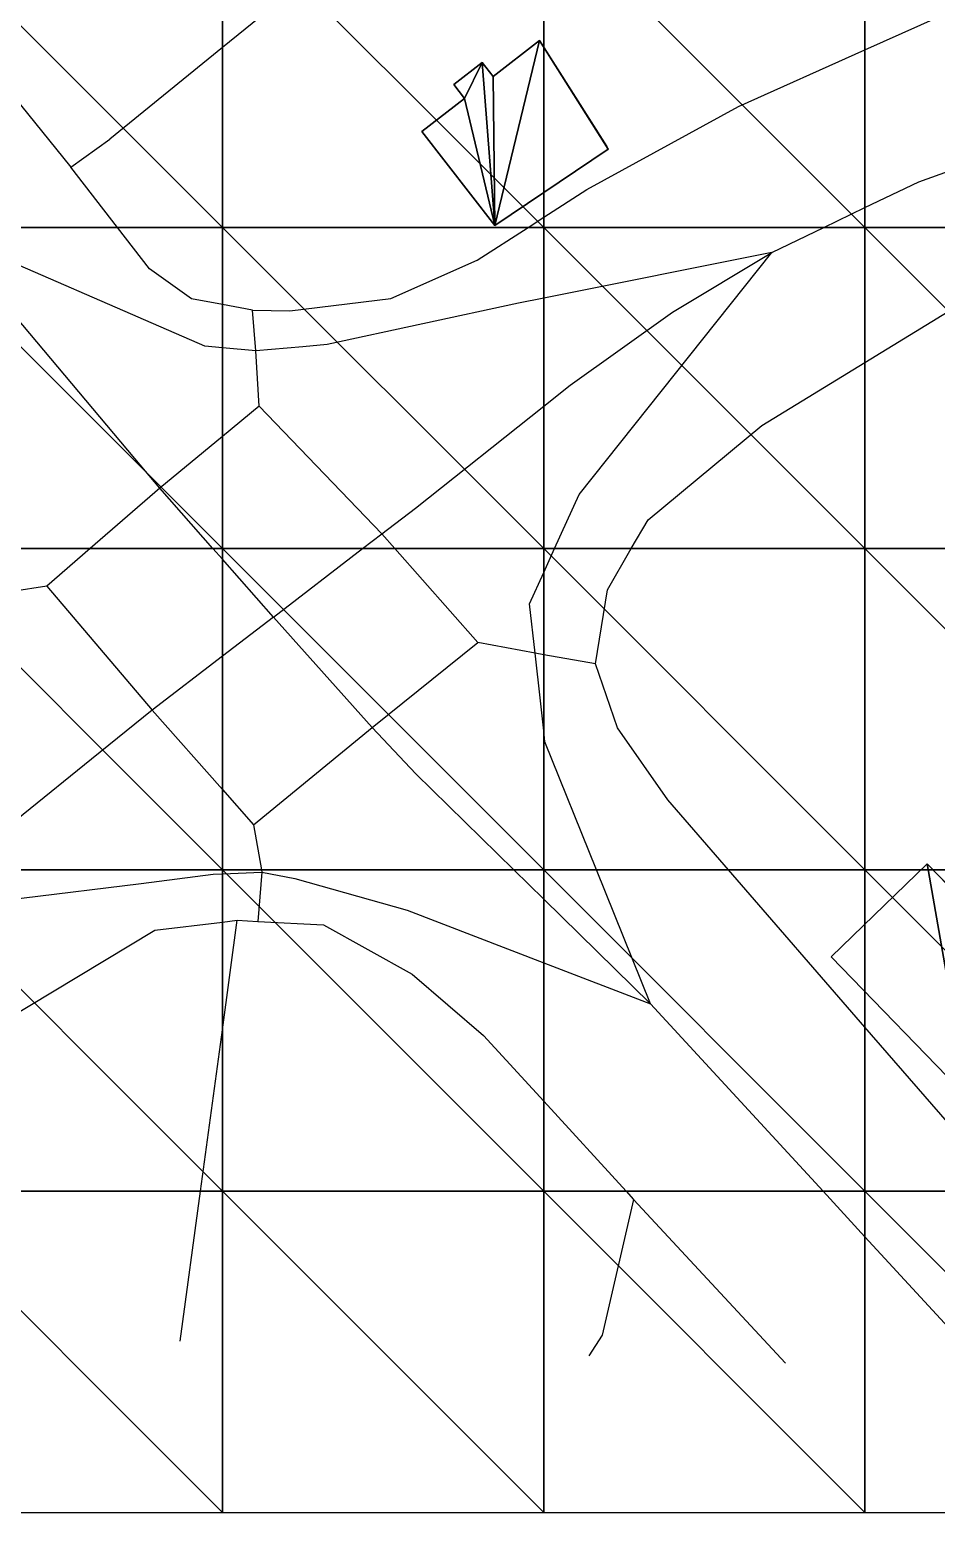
# Model space of a CAD drawing. Extents: x 0 to 812, y 0 to 720.
# Drawn here: x 342 to 426.7, y 0 to 138.5 of the extents above; entities that cross this region are included whole.
import ezdxf

# ---------------------------------------------------------------- set-up
doc = ezdxf.new("R2010")
doc.units = 0
doc.header["$LTSCALE"] = 0.0254
doc.layers.get('0').update_dxf_attribs({"color": 13, "linetype": 'CONTINUOUS'})
for name, color, linetype in [('BUILDINGS', 250, 'CONTINUOUS'), ('MAJOR_ROADS', 250, 'CONTINUOUS'), ('MINOR_ROADS', 250, 'CONTINUOUS'), ('PATHS', 250, 'CONTINUOUS'), ('TOPOGRAPHY', 250, 'CONTINUOUS')]:
    doc.layers.add(name, color=color, linetype=linetype)

# ---------------------------------------------------------------- blocks, each defined once
blk = doc.blocks.new('GROUP12')
at = {"color": 0}
blk.add_polyline3d([(399.97, 47.49, 5.5), (416.08, 30, 6.12), (420, 25.74, 6.28), (431.5, 13.25, 6.75)], dxfattribs=at)
blk = doc.blocks.new('GROUP19')
at = {"color": 0}
blk.add_polyline3d([(366.3, 112.19, 4.42), (375.74, 113.34, 4.41), (383.8, 116.94, 4.4), (388.54, 120, 4.38), (390, 120.94, 4.38), (394.02, 123.54, 4.43), (408.19, 131.27, 4.57), (420, 136.58, 4.68), (432.46, 142.18, 4.75), (450, 147.49, 4.81), (457.18, 149.66, 4.75), (458.16, 150, 4.74), (480, 157.61, 4.7), (489.84, 161.04, 4.64), (510, 169.57, 4.65), (517.86, 172.89, 4.71), (533.51, 180, 4.91), (540, 182.95, 5.06), (550.87, 187.89, 5.31), (563.33, 194.47, 5.6), (570, 198.15, 5.74), (573.67, 200.17, 5.82)], dxfattribs=at)
blk = doc.blocks.new('GROUP40')
at = {"color": 0}
for p, q in [((425.8, 60.57, 20.48), (416.83, 51.87, 20.48)), ((416.83, 51.87, 5.48), (425.8, 60.57, 5.48)), ((425.8, 60.57, 20.48), (416.83, 51.87, 20.48)), ((416.83, 51.87, 5.48), (425.8, 60.57, 5.48)), ((438.61, 47.37, 20.48), (425.8, 60.57, 20.48)), ((425.8, 60.57, 5.48), (438.61, 47.37, 5.48)), ((438.61, 47.37, 20.48), (425.8, 60.57, 20.48)), ((425.8, 60.57, 5.48), (438.61, 47.37, 5.48)), ((425.8, 60.57, 5.48), (425.8, 60.57, 20.48)), ((425.8, 60.57, 5.48), (425.8, 60.57, 20.48)), ((416.83, 51.87, 20.48), (429.64, 38.67, 20.48)), ((429.64, 38.67, 5.48), (416.83, 51.87, 5.48)), ((416.83, 51.87, 5.48), (416.83, 51.87, 20.48)), ((416.83, 51.87, 20.48), (429.64, 38.67, 20.48)), ((416.83, 51.87, 5.48), (416.83, 51.87, 20.48)), ((429.64, 38.67, 5.48), (416.83, 51.87, 5.48)), ((429.64, 38.67, 20.48), (438.61, 47.37, 20.48)), ((438.61, 47.37, 5.48), (429.64, 38.67, 5.48)), ((429.64, 38.67, 20.48), (438.61, 47.37, 20.48)), ((438.61, 47.37, 5.48), (429.64, 38.67, 5.48)), ((438.61, 47.37, 5.48), (438.61, 47.37, 20.48)), ((438.61, 47.37, 5.48), (438.61, 47.37, 20.48)), ((429.64, 38.67, 20.48), (429.64, 38.67, 5.48)), ((429.64, 38.67, 20.48), (429.64, 38.67, 5.48))]:
    blk.add_line(p, q, dxfattribs=at)
mesh = blk.add_polyface(dxfattribs=at)
corners = [(429.64, 38.67, 20.48), (425.8, 60.57, 20.48), (416.83, 51.87, 20.48), (438.61, 47.37, 20.48)]
mesh.append_faces([[corners[k] for k in face] for face in [(0, 1, 2), (1, 0, 3)]], dxfattribs={"vtx0": -1, "color": 0})
mesh = blk.add_polyface(dxfattribs=at)
corners = [(425.8, 60.57, 5.48), (429.64, 38.67, 5.48), (416.83, 51.87, 5.48), (438.61, 47.37, 5.48)]
mesh.append_faces([[corners[k] for k in face] for face in [(0, 1, 2), (1, 0, 3)]], dxfattribs={"vtx0": -1, "color": 0})
mesh = blk.add_polyface(dxfattribs=at)
corners = [(416.83, 51.87, 20.48), (425.8, 60.57, 5.48), (416.83, 51.87, 5.48), (425.8, 60.57, 20.48)]
mesh.append_faces([[corners[k] for k in face] for face in [(0, 1, 2), (1, 0, 3)]], dxfattribs={"vtx0": -1, "color": 0})
mesh = blk.add_polyface(dxfattribs=at)
corners = [(425.8, 60.57, 5.48), (438.61, 47.37, 20.48), (438.61, 47.37, 5.48), (425.8, 60.57, 20.48)]
mesh.append_faces([[corners[k] for k in face] for face in [(0, 1, 2), (1, 0, 3)]], dxfattribs={"vtx0": -1, "color": 0})
mesh = blk.add_polyface(dxfattribs=at)
corners = [(416.83, 51.87, 20.48), (429.64, 38.67, 5.48), (429.64, 38.67, 20.48), (416.83, 51.87, 5.48)]
mesh.append_faces([[corners[k] for k in face] for face in [(0, 1, 2), (1, 0, 3)]], dxfattribs={"vtx0": -1, "color": 0})
mesh = blk.add_polyface(dxfattribs=at)
corners = [(438.61, 47.37, 20.48), (429.64, 38.67, 5.48), (438.61, 47.37, 5.48), (429.64, 38.67, 20.48)]
mesh.append_faces([[corners[k] for k in face] for face in [(0, 1, 2), (1, 0, 3)]], dxfattribs={"vtx0": -1, "color": 0})
blk = doc.blocks.new('GROUP54')
at = {"color": 0}
blk.add_polyline3d([(363.42, 103.3, 4.46), (360, 100.47, 4.48), (354.16, 95.63, 4.58), (347.66, 90, 4.68), (343.62, 86.49, 4.78)], dxfattribs=at)
blk = doc.blocks.new('GROUP57')
at = {"color": 0}
blk.add_polyline3d([(364.76, 83.6, 4.63), (373.09, 90, 4.53), (374.88, 91.37, 4.52), (378.04, 93.78, 4.51), (390, 103.29, 4.47), (392.47, 105.26, 4.48), (402.04, 112.07, 4.53), (411.29, 117.66, 4.59)], dxfattribs=at)
blk = doc.blocks.new('GROUP59')
at = {"color": 0}
blk.add_polyline3d([(411.29, 117.66, 4.59), (390, 113.4, 4.41), (387.65, 112.93, 4.42), (369.78, 109.06, 4.43), (367.5, 108.85, 4.43), (363.11, 108.46, 4.44), (360, 108.74, 4.43), (358.35, 108.9, 4.46), (334.14, 119.42, 4.82)], dxfattribs=at)
blk = doc.blocks.new('GROUP70')
at = {"color": 0}
blk.add_polyline3d([(343.62, 86.49, 4.78), (353.44, 74.91, 4.84), (360, 67.5, 4.88), (362.92, 64.21, 4.94), (374, 73.28, 4.81), (383.85, 81.23, 4.69)], dxfattribs=at)
blk = doc.blocks.new('GROUP74')
at = {"color": 0}
blk.add_polyline3d([(363.42, 103.3, 4.46), (363.11, 108.46, 4.44), (362.82, 112.27, 4.42), (366.3, 112.19, 4.42)], dxfattribs=at)
blk = doc.blocks.new('GROUP75')
at = {"color": 0}
blk.add_polyline3d([(447.84, 12.66, 6.99), (433.15, 30, 6.34), (427.69, 36.44, 6.11), (420, 45.31, 5.8), (407.26, 60, 5.29), (401.58, 66.55, 5.09), (396.88, 73.26, 4.91), (394.84, 79.23, 4.78), (395.95, 86.15, 4.67), (398.18, 90, 4.62), (399.74, 92.68, 4.62), (410.38, 101.5, 4.67), (420, 107.39, 4.73), (431.94, 114.7, 4.78), (449.11, 120, 4.85), (450, 120.28, 4.85), (471.3, 126.85, 4.7), (480, 130.37, 4.63), (507.74, 141.6, 4.1)], dxfattribs=at)
blk = doc.blocks.new('GROUP78')
at = {"color": 0}
blk.add_polyline3d([(364.76, 83.6, 4.63), (374, 73.28, 4.81), (378.07, 68.98, 4.89), (387.22, 60, 5.07), (390, 57.27, 5.14), (399.97, 47.49, 5.5)], dxfattribs=at)
blk = doc.blocks.new('GROUP84')
at = {"color": 0}
blk.add_polyline3d([(398.4, 29.22, 5.92), (395.45, 16.54, 6.2), (394.21, 14.61, 6.23)], dxfattribs=at)
blk = doc.blocks.new('GROUP97')
at = {"color": 0}
blk.add_polyline3d([(356.05, 15.99, 6.03), (357.95, 30, 5.7), (360, 45.07, 5.34), (361.39, 55.29, 5.11)], dxfattribs=at)
blk = doc.blocks.new('GROUP160')
at = {"color": 0}
for p, q in [((389.62, 137.46, 19.38), (385.27, 134.09, 19.38)), ((385.27, 134.09, 4.38), (389.62, 137.46, 4.38)), ((389.62, 137.46, 19.38), (385.27, 134.09, 19.38)), ((385.27, 134.09, 4.38), (389.62, 137.46, 4.38)), ((395.89, 127.54, 19.38), (389.62, 137.46, 19.38)), ((389.62, 137.46, 4.38), (395.89, 127.54, 4.38)), ((395.89, 127.54, 19.38), (389.62, 137.46, 19.38)), ((389.62, 137.46, 4.38), (395.89, 127.54, 4.38)), ((389.62, 137.46, 4.38), (389.62, 137.46, 19.38)), ((389.62, 137.46, 4.38), (389.62, 137.46, 19.38)), ((384.25, 135.4, 19.38), (381.6, 133.35, 19.38)), ((381.6, 133.35, 4.38), (384.25, 135.4, 4.38)), ((384.25, 135.4, 19.38), (381.6, 133.35, 19.38)), ((381.6, 133.35, 4.38), (384.25, 135.4, 4.38)), ((385.27, 134.09, 19.38), (384.25, 135.4, 19.38)), ((384.25, 135.4, 4.38), (385.27, 134.09, 4.38)), ((385.27, 134.09, 19.38), (384.25, 135.4, 19.38)), ((384.25, 135.4, 4.38), (385.27, 134.09, 4.38)), ((384.25, 135.4, 4.38), (384.25, 135.4, 19.38)), ((384.25, 135.4, 4.38), (384.25, 135.4, 19.38)), ((381.6, 133.35, 19.38), (382.61, 132.03, 19.38)), ((382.61, 132.03, 4.38), (381.6, 133.35, 4.38)), ((381.6, 133.35, 4.38), (381.6, 133.35, 19.38)), ((381.6, 133.35, 19.38), (382.61, 132.03, 19.38)), ((381.6, 133.35, 4.38), (381.6, 133.35, 19.38)), ((382.61, 132.03, 4.38), (381.6, 133.35, 4.38)), ((385.27, 134.09, 4.38), (385.27, 134.09, 19.38)), ((385.27, 134.09, 4.38), (385.27, 134.09, 19.38)), ((382.61, 132.03, 19.38), (378.61, 128.94, 19.38)), ((378.61, 128.94, 4.38), (382.61, 132.03, 4.38)), ((382.61, 132.03, 19.38), (378.61, 128.94, 19.38)), ((378.61, 128.94, 4.38), (382.61, 132.03, 4.38)), ((382.61, 132.03, 4.38), (382.61, 132.03, 19.38)), ((382.61, 132.03, 4.38), (382.61, 132.03, 19.38)), ((378.61, 128.94, 19.38), (385.43, 120.16, 19.38)), ((385.43, 120.16, 4.38), (378.61, 128.94, 4.38)), ((378.61, 128.94, 4.38), (378.61, 128.94, 19.38)), ((378.61, 128.94, 19.38), (385.43, 120.16, 19.38)), ((378.61, 128.94, 4.38), (378.61, 128.94, 19.38)), ((385.43, 120.16, 4.38), (378.61, 128.94, 4.38)), ((396.03, 127.31, 19.38), (395.89, 127.54, 19.38)), ((395.89, 127.54, 4.38), (396.03, 127.31, 4.38)), ((396.03, 127.31, 19.38), (395.89, 127.54, 19.38)), ((395.89, 127.54, 4.38), (396.03, 127.31, 4.38)), ((395.89, 127.54, 4.38), (395.89, 127.54, 19.38)), ((395.89, 127.54, 4.38), (395.89, 127.54, 19.38)), ((385.43, 120.16, 19.38), (396.03, 127.31, 19.38)), ((396.03, 127.31, 4.38), (385.43, 120.16, 4.38)), ((385.43, 120.16, 19.38), (396.03, 127.31, 19.38)), ((396.03, 127.31, 4.38), (385.43, 120.16, 4.38)), ((396.03, 127.31, 4.38), (396.03, 127.31, 19.38)), ((396.03, 127.31, 4.38), (396.03, 127.31, 19.38)), ((385.43, 120.16, 19.38), (385.43, 120.16, 4.38)), ((385.43, 120.16, 19.38), (385.43, 120.16, 4.38))]:
    blk.add_line(p, q, dxfattribs=at)
mesh = blk.add_polyface(dxfattribs=at)
corners = [(385.43, 120.16, 19.38), (382.61, 132.03, 19.38), (378.61, 128.94, 19.38), (384.25, 135.4, 19.38), (385.27, 134.09, 19.38), (389.62, 137.46, 19.38), (396.03, 127.31, 19.38), (395.89, 127.54, 19.38), (381.6, 133.35, 19.38)]
mesh.append_faces([[corners[k] for k in face] for face in [(0, 1, 2), (5, 6, 7)]], dxfattribs={"vtx0": -1, "color": 0})
mesh.append_faces([[corners[k] for k in face] for face in [(3, 0, 4), (4, 0, 5)]], dxfattribs={"vtx0": -1, "vtx1": -1, "color": 0})
mesh.append_faces([[corners[k] for k in face] for face in [(1, 0, 3)]], dxfattribs={"vtx0": -1, "vtx1": -1, "vtx2": -1, "color": 0})
mesh.append_faces([[corners[k] for k in face] for face in [(5, 0, 6)]], dxfattribs={"vtx0": -1, "vtx2": -1, "color": 0})
mesh.append_faces([[corners[k] for k in face] for face in [(3, 8, 1)]], dxfattribs={"vtx2": -1, "color": 0})
mesh = blk.add_polyface(dxfattribs=at)
corners = [(384.25, 135.4, 4.38), (382.61, 132.03, 4.38), (381.6, 133.35, 4.38), (385.43, 120.16, 4.38), (378.61, 128.94, 4.38), (385.27, 134.09, 4.38), (389.62, 137.46, 4.38), (396.03, 127.31, 4.38), (395.89, 127.54, 4.38)]
mesh.append_faces([[corners[k] for k in face] for face in [(0, 1, 2), (1, 3, 4), (7, 6, 8)]], dxfattribs={"vtx0": -1, "color": 0})
mesh.append_faces([[corners[k] for k in face] for face in [(3, 6, 7)]], dxfattribs={"vtx0": -1, "vtx1": -1, "color": 0})
mesh.append_faces([[corners[k] for k in face] for face in [(3, 1, 0)]], dxfattribs={"vtx0": -1, "vtx1": -1, "vtx2": -1, "color": 0})
mesh.append_faces([[corners[k] for k in face] for face in [(3, 0, 5), (3, 5, 6)]], dxfattribs={"vtx0": -1, "vtx2": -1, "color": 0})
mesh = blk.add_polyface(dxfattribs=at)
corners = [(385.27, 134.09, 19.38), (389.62, 137.46, 4.38), (385.27, 134.09, 4.38), (389.62, 137.46, 19.38)]
mesh.append_faces([[corners[k] for k in face] for face in [(0, 1, 2), (1, 0, 3)]], dxfattribs={"vtx0": -1, "color": 0})
mesh = blk.add_polyface(dxfattribs=at)
corners = [(389.62, 137.46, 4.38), (395.89, 127.54, 19.38), (395.89, 127.54, 4.38), (389.62, 137.46, 19.38)]
mesh.append_faces([[corners[k] for k in face] for face in [(0, 1, 2), (1, 0, 3)]], dxfattribs={"vtx0": -1, "color": 0})
mesh = blk.add_polyface(dxfattribs=at)
corners = [(381.6, 133.35, 19.38), (384.25, 135.4, 4.38), (381.6, 133.35, 4.38), (384.25, 135.4, 19.38)]
mesh.append_faces([[corners[k] for k in face] for face in [(0, 1, 2), (1, 0, 3)]], dxfattribs={"vtx0": -1, "color": 0})
mesh = blk.add_polyface(dxfattribs=at)
corners = [(384.25, 135.4, 4.38), (385.27, 134.09, 19.38), (385.27, 134.09, 4.38), (384.25, 135.4, 19.38)]
mesh.append_faces([[corners[k] for k in face] for face in [(0, 1, 2), (1, 0, 3)]], dxfattribs={"vtx0": -1, "color": 0})
mesh = blk.add_polyface(dxfattribs=at)
corners = [(381.6, 133.35, 19.38), (382.61, 132.03, 4.38), (382.61, 132.03, 19.38), (381.6, 133.35, 4.38)]
mesh.append_faces([[corners[k] for k in face] for face in [(0, 1, 2), (1, 0, 3)]], dxfattribs={"vtx0": -1, "color": 0})
mesh = blk.add_polyface(dxfattribs=at)
corners = [(378.61, 128.94, 19.38), (382.61, 132.03, 4.38), (378.61, 128.94, 4.38), (382.61, 132.03, 19.38)]
mesh.append_faces([[corners[k] for k in face] for face in [(0, 1, 2), (1, 0, 3)]], dxfattribs={"vtx0": -1, "color": 0})
mesh = blk.add_polyface(dxfattribs=at)
corners = [(378.61, 128.94, 19.38), (385.43, 120.16, 4.38), (385.43, 120.16, 19.38), (378.61, 128.94, 4.38)]
mesh.append_faces([[corners[k] for k in face] for face in [(0, 1, 2), (1, 0, 3)]], dxfattribs={"vtx0": -1, "color": 0})
mesh = blk.add_polyface(dxfattribs=at)
corners = [(395.89, 127.54, 4.38), (396.03, 127.31, 19.38), (396.03, 127.31, 4.38), (395.89, 127.54, 19.38)]
mesh.append_faces([[corners[k] for k in face] for face in [(0, 1, 2), (1, 0, 3)]], dxfattribs={"vtx0": -1, "color": 0})
mesh = blk.add_polyface(dxfattribs=at)
corners = [(396.03, 127.31, 19.38), (385.43, 120.16, 4.38), (396.03, 127.31, 4.38), (385.43, 120.16, 19.38)]
mesh.append_faces([[corners[k] for k in face] for face in [(0, 1, 2), (1, 0, 3)]], dxfattribs={"vtx0": -1, "color": 0})
blk = doc.blocks.new('GROUP183')
at = {"color": 0}
blk.add_polyline3d([(426.18, 190.45, 5.3), (420, 185.45, 5.14), (413.29, 180, 4.95), (390, 161.11, 4.56), (376.3, 150, 4.47), (360, 136.78, 4.42), (349.48, 128.24, 4.57)], dxfattribs=at)
blk = doc.blocks.new('GROUP209')
at = {"color": 0}
blk.add_polyline3d([(399.97, 47.49, 5.5), (394.93, 60, 5.14), (390.11, 71.94, 4.86), (390, 72.97, 4.84), (389.7, 75.77, 4.79), (389.22, 80.22, 4.71), (388.68, 84.85, 4.63), (390, 87.77, 4.57), (391.01, 90, 4.54), (393.3, 95.06, 4.54), (411.29, 117.66, 4.59)], dxfattribs=at)
blk = doc.blocks.new('GROUP301')
at = {"color": 0}
blk.add_polyline3d([(343.62, 86.49, 4.78), (340.39, 85.99, 4.83)], dxfattribs=at)
blk = doc.blocks.new('GROUP330')
at = {"color": 0}
blk.add_polyline3d([(236.45, 262.42, 5.73), (239.26, 257.45, 5.76), (240, 256.53, 5.76), (253.37, 240, 5.7), (258.19, 234.03, 5.72), (270, 219.41, 5.68), (277.6, 210, 5.67), (295.19, 188.23, 5.51), (300, 182.32, 5.43), (301.56, 180.4, 5.42), (301.89, 180, 5.41), (326.15, 150, 5.02), (330, 145.24, 4.91), (345.86, 125.62, 4.63)], dxfattribs=at)
blk = doc.blocks.new('GROUP370')
at = {"color": 0}
blk.add_polyline3d([(362.92, 64.21, 4.94), (363.65, 60, 5), (363.69, 59.78, 5.01), (363.3, 55.18, 5.11)], dxfattribs=at)
blk = doc.blocks.new('GROUP380')
at = {"color": 0}
blk.add_polyline3d([(362.82, 112.27, 4.42), (360, 112.79, 4.41), (357.13, 113.32, 4.46), (353.21, 116.14, 4.51), (350.22, 120, 4.54), (345.86, 125.62, 4.63), (349.48, 128.24, 4.57)], dxfattribs=at)
blk = doc.blocks.new('GROUP428')
at = {"color": 0}
blk.add_polyline3d([(364.76, 83.6, 4.63), (360, 79.95, 4.69), (353.44, 74.91, 4.84), (347.79, 70.35, 4.97), (335, 60, 5.27), (330.04, 55.99, 5.4)], dxfattribs=at)
blk = doc.blocks.new('GROUP506')
at = {"color": 0}
blk.add_polyline3d([(364.76, 83.6, 4.63), (360, 89, 4.55), (359.12, 90, 4.54), (354.16, 95.63, 4.58), (351.83, 98.4, 4.6), (334.14, 119.42, 4.82)], dxfattribs=at)
blk = doc.blocks.new('GROUP514')
at = {"color": 0}
blk.add_polyline3d([(411.29, 117.66, 4.59), (416.16, 120, 4.62), (420, 121.84, 4.66), (425.02, 124.25, 4.69), (450, 133.23, 4.83), (465.15, 138.68, 4.71), (475.54, 142.67, 4.63), (480, 144.45, 4.59), (493.95, 150, 4.34), (504.52, 154.21, 4.28), (510, 156.37, 4.27), (520.85, 160.65, 4.27), (538.01, 167.75, 4.37), (540, 168.87, 4.41), (559.77, 180, 4.87), (569.49, 185.47, 5.13)], dxfattribs=at)
blk = doc.blocks.new('GROUP544')
at = {"color": 0}
blk.add_polyline3d([(299.46, 18.05, 6.55), (300, 18.48, 6.54), (314.59, 30, 6.18), (319.2, 33.64, 6.04), (330, 40.12, 5.73), (353.69, 54.36, 5.19), (360, 55.12, 5.11), (361.39, 55.29, 5.11), (363.3, 55.18, 5.11), (369.44, 54.87, 5.14), (377.73, 50.26, 5.27), (384.39, 44.54, 5.43), (390, 38.4, 5.59), (397.69, 30, 5.89), (398.4, 29.22, 5.92), (412.59, 13.94, 6.48)], dxfattribs=at)
blk = doc.blocks.new('GROUP622')
at = {"color": 0}
blk.add_polyline3d([(394.84, 79.23, 4.78), (390, 80.09, 4.71), (389.22, 80.22, 4.71), (383.85, 81.23, 4.69), (376.09, 90, 4.53), (374.88, 91.37, 4.52), (363.42, 103.3, 4.46)], dxfattribs=at)
blk = doc.blocks.new('GROUP705')
at = {"color": 0}
blk.add_polyline3d([(330.04, 55.99, 5.4), (352.43, 58.74, 5.1), (359.13, 59.6, 5.01), (360, 59.63, 5), (363.69, 59.78, 5.01), (366.78, 59.2, 5.03), (377.26, 56.22, 5.13), (390, 51.32, 5.28), (399.97, 47.49, 5.5)], dxfattribs=at)
blk = doc.blocks.new('GROUP741')
at = {"color": 0}
for p, q in [((360, 120, 4.38), (360, 150, 4.45)), ((360, 120, 4.38), (360, 150, 4.45)), ((390, 120, 4.38), (390, 150, 4.48)), ((390, 120, 4.38), (390, 150, 4.48)), ((420, 120, 4.66), (420, 150, 4.71)), ((420, 120, 4.66), (420, 150, 4.71)), ((360, 120, 4.38), (330, 120, 4.89)), ((360, 120, 4.38), (330, 120, 4.89)), ((360, 90, 4.53), (360, 120, 4.38)), ((360, 90, 4.53), (360, 120, 4.38)), ((390, 120, 4.38), (360, 120, 4.38)), ((390, 120, 4.38), (360, 120, 4.38)), ((390, 90, 4.53), (390, 120, 4.38)), ((390, 90, 4.53), (390, 120, 4.38)), ((420, 120, 4.66), (390, 120, 4.38)), ((420, 120, 4.66), (390, 120, 4.38)), ((420, 90, 4.84), (420, 120, 4.66)), ((420, 90, 4.84), (420, 120, 4.66)), ((450, 120, 4.85), (420, 120, 4.66)), ((450, 120, 4.85), (420, 120, 4.66)), ((360, 90, 4.53), (330, 90, 4.9)), ((360, 90, 4.53), (330, 90, 4.9)), ((360, 60, 4.99), (360, 90, 4.53)), ((360, 60, 4.99), (360, 90, 4.53)), ((390, 90, 4.53), (360, 90, 4.53)), ((390, 90, 4.53), (360, 90, 4.53)), ((390, 60, 5.08), (390, 90, 4.53)), ((390, 60, 5.08), (390, 90, 4.53)), ((420, 90, 4.84), (390, 90, 4.53)), ((420, 90, 4.84), (390, 90, 4.53)), ((420, 60, 5.45), (420, 90, 4.84)), ((420, 60, 5.45), (420, 90, 4.84)), ((450, 90, 5.16), (420, 90, 4.84)), ((450, 90, 5.16), (420, 90, 4.84)), ((360, 60, 4.99), (330, 60, 5.32)), ((360, 60, 4.99), (330, 60, 5.32)), ((360, 30, 5.69), (360, 60, 4.99)), ((360, 30, 5.69), (360, 60, 4.99)), ((390, 60, 5.08), (360, 60, 4.99)), ((390, 60, 5.08), (360, 60, 4.99)), ((390, 30, 5.79), (390, 60, 5.08)), ((390, 30, 5.79), (390, 60, 5.08)), ((420, 60, 5.45), (390, 60, 5.08)), ((420, 60, 5.45), (390, 60, 5.08)), ((420, 30, 6.17), (420, 60, 5.45)), ((420, 30, 6.17), (420, 60, 5.45)), ((450, 60, 5.71), (420, 60, 5.45)), ((450, 60, 5.71), (420, 60, 5.45)), ((360, 30, 5.69), (330, 30, 5.93)), ((360, 30, 5.69), (330, 30, 5.93)), ((360, 0, 6.37), (360, 30, 5.69)), ((360, 0, 6.37), (360, 30, 5.69)), ((390, 30, 5.79), (360, 30, 5.69)), ((390, 30, 5.79), (360, 30, 5.69)), ((390, 0, 6.54), (390, 30, 5.79)), ((390, 0, 6.54), (390, 30, 5.79)), ((420, 30, 6.17), (390, 30, 5.79)), ((420, 30, 6.17), (390, 30, 5.79)), ((420, 0, 6.93), (420, 30, 6.17)), ((420, 0, 6.93), (420, 30, 6.17)), ((450, 30, 6.56), (420, 30, 6.17)), ((450, 30, 6.56), (420, 30, 6.17)), ((330, 0, 6.49), (360, 0, 6.37)), ((360, 0, 6.37), (390, 0, 6.54)), ((390, 0, 6.54), (420, 0, 6.93)), ((420, 0, 6.93), (450, 0, 7.36))]:
    blk.add_line(p, q, dxfattribs=at)
mesh = blk.add_polyface(dxfattribs=at)
corners = [(360, 120, 4.38), (330, 150, 4.91), (330, 120, 4.89)]
mesh.append_faces([[corners[k] for k in face] for face in [(0, 1, 2)]], dxfattribs={"color": 0})
mesh = blk.add_polyface(dxfattribs=at)
corners = [(360, 150, 4.45), (330, 150, 4.91), (360, 120, 4.38)]
mesh.append_faces([[corners[k] for k in face] for face in [(0, 1, 2)]], dxfattribs={"color": 0})
mesh = blk.add_polyface(dxfattribs=at)
corners = [(390, 120, 4.38), (360, 150, 4.45), (360, 120, 4.38)]
mesh.append_faces([[corners[k] for k in face] for face in [(0, 1, 2)]], dxfattribs={"color": 0})
mesh = blk.add_polyface(dxfattribs=at)
corners = [(390, 150, 4.48), (360, 150, 4.45), (390, 120, 4.38)]
mesh.append_faces([[corners[k] for k in face] for face in [(0, 1, 2)]], dxfattribs={"color": 0})
mesh = blk.add_polyface(dxfattribs=at)
corners = [(420, 120, 4.66), (390, 150, 4.48), (390, 120, 4.38)]
mesh.append_faces([[corners[k] for k in face] for face in [(0, 1, 2)]], dxfattribs={"color": 0})
mesh = blk.add_polyface(dxfattribs=at)
corners = [(420, 150, 4.71), (390, 150, 4.48), (420, 120, 4.66)]
mesh.append_faces([[corners[k] for k in face] for face in [(0, 1, 2)]], dxfattribs={"color": 0})
mesh = blk.add_polyface(dxfattribs=at)
corners = [(450, 120, 4.85), (420, 150, 4.71), (420, 120, 4.66)]
mesh.append_faces([[corners[k] for k in face] for face in [(0, 1, 2)]], dxfattribs={"color": 0})
mesh = blk.add_polyface(dxfattribs=at)
corners = [(450, 150, 4.81), (420, 150, 4.71), (450, 120, 4.85)]
mesh.append_faces([[corners[k] for k in face] for face in [(0, 1, 2)]], dxfattribs={"color": 0})
mesh = blk.add_polyface(dxfattribs=at)
corners = [(360, 90, 4.53), (330, 120, 4.89), (330, 90, 4.9)]
mesh.append_faces([[corners[k] for k in face] for face in [(0, 1, 2)]], dxfattribs={"color": 0})
mesh = blk.add_polyface(dxfattribs=at)
corners = [(360, 120, 4.38), (330, 120, 4.89), (360, 90, 4.53)]
mesh.append_faces([[corners[k] for k in face] for face in [(0, 1, 2)]], dxfattribs={"color": 0})
mesh = blk.add_polyface(dxfattribs=at)
corners = [(390, 90, 4.53), (360, 120, 4.38), (360, 90, 4.53)]
mesh.append_faces([[corners[k] for k in face] for face in [(0, 1, 2)]], dxfattribs={"color": 0})
mesh = blk.add_polyface(dxfattribs=at)
corners = [(390, 120, 4.38), (360, 120, 4.38), (390, 90, 4.53)]
mesh.append_faces([[corners[k] for k in face] for face in [(0, 1, 2)]], dxfattribs={"color": 0})
mesh = blk.add_polyface(dxfattribs=at)
corners = [(420, 90, 4.84), (390, 120, 4.38), (390, 90, 4.53)]
mesh.append_faces([[corners[k] for k in face] for face in [(0, 1, 2)]], dxfattribs={"color": 0})
mesh = blk.add_polyface(dxfattribs=at)
corners = [(420, 120, 4.66), (390, 120, 4.38), (420, 90, 4.84)]
mesh.append_faces([[corners[k] for k in face] for face in [(0, 1, 2)]], dxfattribs={"color": 0})
mesh = blk.add_polyface(dxfattribs=at)
corners = [(450, 90, 5.16), (420, 120, 4.66), (420, 90, 4.84)]
mesh.append_faces([[corners[k] for k in face] for face in [(0, 1, 2)]], dxfattribs={"color": 0})
mesh = blk.add_polyface(dxfattribs=at)
corners = [(450, 120, 4.85), (420, 120, 4.66), (450, 90, 5.16)]
mesh.append_faces([[corners[k] for k in face] for face in [(0, 1, 2)]], dxfattribs={"color": 0})
mesh = blk.add_polyface(dxfattribs=at)
corners = [(360, 60, 4.99), (330, 90, 4.9), (330, 60, 5.32)]
mesh.append_faces([[corners[k] for k in face] for face in [(0, 1, 2)]], dxfattribs={"color": 0})
mesh = blk.add_polyface(dxfattribs=at)
corners = [(360, 90, 4.53), (330, 90, 4.9), (360, 60, 4.99)]
mesh.append_faces([[corners[k] for k in face] for face in [(0, 1, 2)]], dxfattribs={"color": 0})
mesh = blk.add_polyface(dxfattribs=at)
corners = [(390, 60, 5.08), (360, 90, 4.53), (360, 60, 4.99)]
mesh.append_faces([[corners[k] for k in face] for face in [(0, 1, 2)]], dxfattribs={"color": 0})
mesh = blk.add_polyface(dxfattribs=at)
corners = [(390, 90, 4.53), (360, 90, 4.53), (390, 60, 5.08)]
mesh.append_faces([[corners[k] for k in face] for face in [(0, 1, 2)]], dxfattribs={"color": 0})
mesh = blk.add_polyface(dxfattribs=at)
corners = [(420, 60, 5.45), (390, 90, 4.53), (390, 60, 5.08)]
mesh.append_faces([[corners[k] for k in face] for face in [(0, 1, 2)]], dxfattribs={"color": 0})
mesh = blk.add_polyface(dxfattribs=at)
corners = [(420, 90, 4.84), (390, 90, 4.53), (420, 60, 5.45)]
mesh.append_faces([[corners[k] for k in face] for face in [(0, 1, 2)]], dxfattribs={"color": 0})
mesh = blk.add_polyface(dxfattribs=at)
corners = [(450, 60, 5.71), (420, 90, 4.84), (420, 60, 5.45)]
mesh.append_faces([[corners[k] for k in face] for face in [(0, 1, 2)]], dxfattribs={"color": 0})
mesh = blk.add_polyface(dxfattribs=at)
corners = [(450, 90, 5.16), (420, 90, 4.84), (450, 60, 5.71)]
mesh.append_faces([[corners[k] for k in face] for face in [(0, 1, 2)]], dxfattribs={"color": 0})
mesh = blk.add_polyface(dxfattribs=at)
corners = [(360, 30, 5.69), (330, 60, 5.32), (330, 30, 5.93)]
mesh.append_faces([[corners[k] for k in face] for face in [(0, 1, 2)]], dxfattribs={"color": 0})
mesh = blk.add_polyface(dxfattribs=at)
corners = [(360, 60, 4.99), (330, 60, 5.32), (360, 30, 5.69)]
mesh.append_faces([[corners[k] for k in face] for face in [(0, 1, 2)]], dxfattribs={"color": 0})
mesh = blk.add_polyface(dxfattribs=at)
corners = [(390, 30, 5.79), (360, 60, 4.99), (360, 30, 5.69)]
mesh.append_faces([[corners[k] for k in face] for face in [(0, 1, 2)]], dxfattribs={"color": 0})
mesh = blk.add_polyface(dxfattribs=at)
corners = [(390, 60, 5.08), (360, 60, 4.99), (390, 30, 5.79)]
mesh.append_faces([[corners[k] for k in face] for face in [(0, 1, 2)]], dxfattribs={"color": 0})
mesh = blk.add_polyface(dxfattribs=at)
corners = [(420, 30, 6.17), (390, 60, 5.08), (390, 30, 5.79)]
mesh.append_faces([[corners[k] for k in face] for face in [(0, 1, 2)]], dxfattribs={"color": 0})
mesh = blk.add_polyface(dxfattribs=at)
corners = [(420, 60, 5.45), (390, 60, 5.08), (420, 30, 6.17)]
mesh.append_faces([[corners[k] for k in face] for face in [(0, 1, 2)]], dxfattribs={"color": 0})
mesh = blk.add_polyface(dxfattribs=at)
corners = [(450, 30, 6.56), (420, 60, 5.45), (420, 30, 6.17)]
mesh.append_faces([[corners[k] for k in face] for face in [(0, 1, 2)]], dxfattribs={"color": 0})
mesh = blk.add_polyface(dxfattribs=at)
corners = [(450, 60, 5.71), (420, 60, 5.45), (450, 30, 6.56)]
mesh.append_faces([[corners[k] for k in face] for face in [(0, 1, 2)]], dxfattribs={"color": 0})
mesh = blk.add_polyface(dxfattribs=at)
corners = [(360, 0, 6.37), (330, 30, 5.93), (330, 0, 6.49)]
mesh.append_faces([[corners[k] for k in face] for face in [(0, 1, 2)]], dxfattribs={"color": 0})
mesh = blk.add_polyface(dxfattribs=at)
corners = [(360, 30, 5.69), (330, 30, 5.93), (360, 0, 6.37)]
mesh.append_faces([[corners[k] for k in face] for face in [(0, 1, 2)]], dxfattribs={"color": 0})
mesh = blk.add_polyface(dxfattribs=at)
corners = [(390, 0, 6.54), (360, 30, 5.69), (360, 0, 6.37)]
mesh.append_faces([[corners[k] for k in face] for face in [(0, 1, 2)]], dxfattribs={"color": 0})
mesh = blk.add_polyface(dxfattribs=at)
corners = [(390, 30, 5.79), (360, 30, 5.69), (390, 0, 6.54)]
mesh.append_faces([[corners[k] for k in face] for face in [(0, 1, 2)]], dxfattribs={"color": 0})
mesh = blk.add_polyface(dxfattribs=at)
corners = [(420, 0, 6.93), (390, 30, 5.79), (390, 0, 6.54)]
mesh.append_faces([[corners[k] for k in face] for face in [(0, 1, 2)]], dxfattribs={"color": 0})
mesh = blk.add_polyface(dxfattribs=at)
corners = [(420, 30, 6.17), (390, 30, 5.79), (420, 0, 6.93)]
mesh.append_faces([[corners[k] for k in face] for face in [(0, 1, 2)]], dxfattribs={"color": 0})
mesh = blk.add_polyface(dxfattribs=at)
corners = [(450, 0, 7.36), (420, 30, 6.17), (420, 0, 6.93)]
mesh.append_faces([[corners[k] for k in face] for face in [(0, 1, 2)]], dxfattribs={"color": 0})
mesh = blk.add_polyface(dxfattribs=at)
corners = [(450, 30, 6.56), (420, 30, 6.17), (450, 0, 7.36)]
mesh.append_faces([[corners[k] for k in face] for face in [(0, 1, 2)]], dxfattribs={"color": 0})

msp = doc.modelspace()

# ---------------------------------------------------------------- block references
at = {"layer": 'BUILDINGS', "color": 0}
for name in ['GROUP160', 'GROUP40']:
    msp.add_blockref(name, (0, 0), dxfattribs=at)
at = {"layer": 'MAJOR_ROADS', "color": 0}
for name in ['GROUP514', 'GROUP59', 'GROUP506', 'GROUP57', 'GROUP428']:
    msp.add_blockref(name, (0, 0), dxfattribs=at)
at = {"layer": 'MINOR_ROADS', "color": 0}
for name in ['GROUP183', 'GROUP209', 'GROUP78', 'GROUP705', 'GROUP12']:
    msp.add_blockref(name, (0, 0), dxfattribs=at)
at = {"layer": 'PATHS', "color": 0}
for name in ['GROUP330', 'GROUP19', 'GROUP75', 'GROUP380', 'GROUP74', 'GROUP54', 'GROUP622', 'GROUP301', 'GROUP70', 'GROUP370', 'GROUP544', 'GROUP97', 'GROUP84']:
    msp.add_blockref(name, (0, 0), dxfattribs=at)
at = {"layer": 'TOPOGRAPHY', "color": 0}
msp.add_blockref('GROUP741', (0, 0), dxfattribs=at)

doc.saveas('drawing.dxf')
